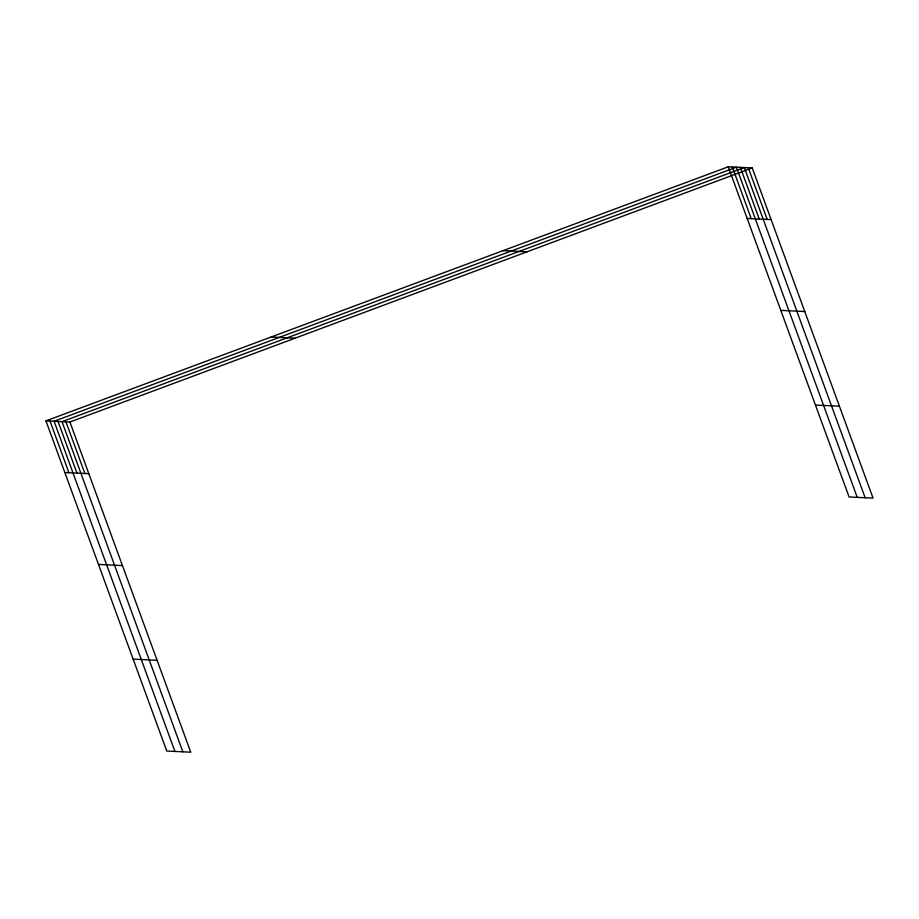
<?xml version="1.0" encoding="UTF-8"?>
<svg xmlns="http://www.w3.org/2000/svg" width="919" height="919" viewBox="0 0 919 919"><rect width="100%" height="100%" fill="white"/><g stroke="black" fill="none" stroke-linecap="round" stroke-linejoin="round"><path stroke-width="1.38" d="M45.95 420.868L69.913 422.028L190.738 752.201L166.776 751.041L45.95 420.868L728.262 166.798L752.224 167.959L873.05 498.132L849.087 496.972L728.262 166.798M69.913 422.028L752.224 167.959M747.158 218.458L771.133 219.618M503.095 250.634L527.058 251.806M780.794 310.369L804.768 311.53M271.116 337.02L295.079 338.192M815.452 405.061L839.415 406.221M64.858 472.527L88.821 473.687M98.494 564.438L122.457 565.599M133.14 659.13L157.115 660.301M748.273 167.775L767.17 219.434M865.135 497.753L744.31 167.58L62.01 421.649L182.835 751.822M740.358 167.384L759.266 219.044M857.232 497.363L736.406 167.189L54.095 421.258L174.92 751.432M732.328 166.994L751.237 218.653M65.961 421.844L84.87 473.503M58.058 421.453L76.955 473.113M50.028 421.063L68.925 472.722"/></g></svg>
